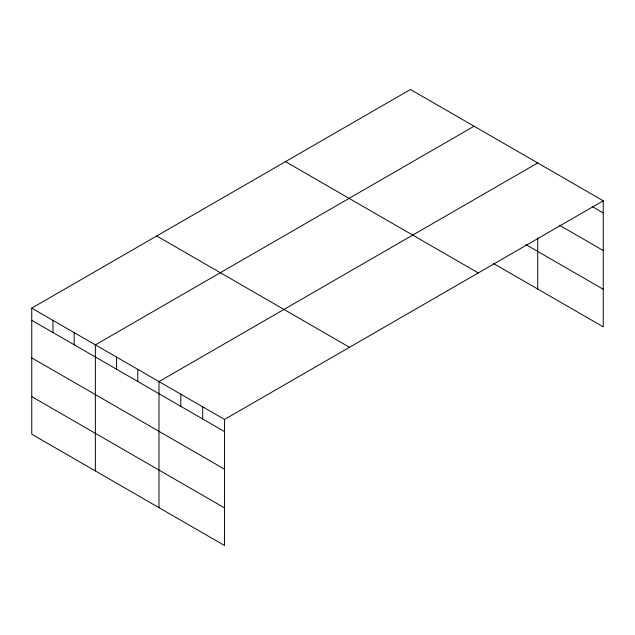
<?xml version="1.0" encoding="UTF-8"?>
<svg xmlns="http://www.w3.org/2000/svg" width="635" height="635" viewBox="0 0 635 635"><rect width="100%" height="100%" fill="white"/><g stroke="black" fill="none" stroke-linecap="round" stroke-linejoin="round"><path stroke-width="0.95" d="M493.593 263.557L603.25 326.866L603.25 200.795L410.464 89.487L31.75 308.134L31.75 434.205L224.536 545.513L224.536 419.441L31.75 308.134M474.083 126.222L95.369 344.868L95.369 470.94M537.702 162.949L158.988 381.595L158.988 507.667M224.536 419.441L603.25 200.795M592.328 206.621L603.25 212.931M559.554 225.298L603.25 250.531M525.828 244.562L603.25 289.266M285.488 161.639L478.274 272.947M156.726 235.982L349.512 347.289M31.75 320.27L224.536 431.578M31.75 357.87L224.536 469.178M31.75 396.605L224.536 507.913M537.702 237.863L537.702 289.02M202.692 406.829L202.692 418.965M180.84 394.216L180.84 406.352M137.787 369.356L137.787 381.492M116.578 357.108L116.578 369.245M74.16 332.621L74.16 344.757M52.959 320.381L52.959 332.518"/></g></svg>
